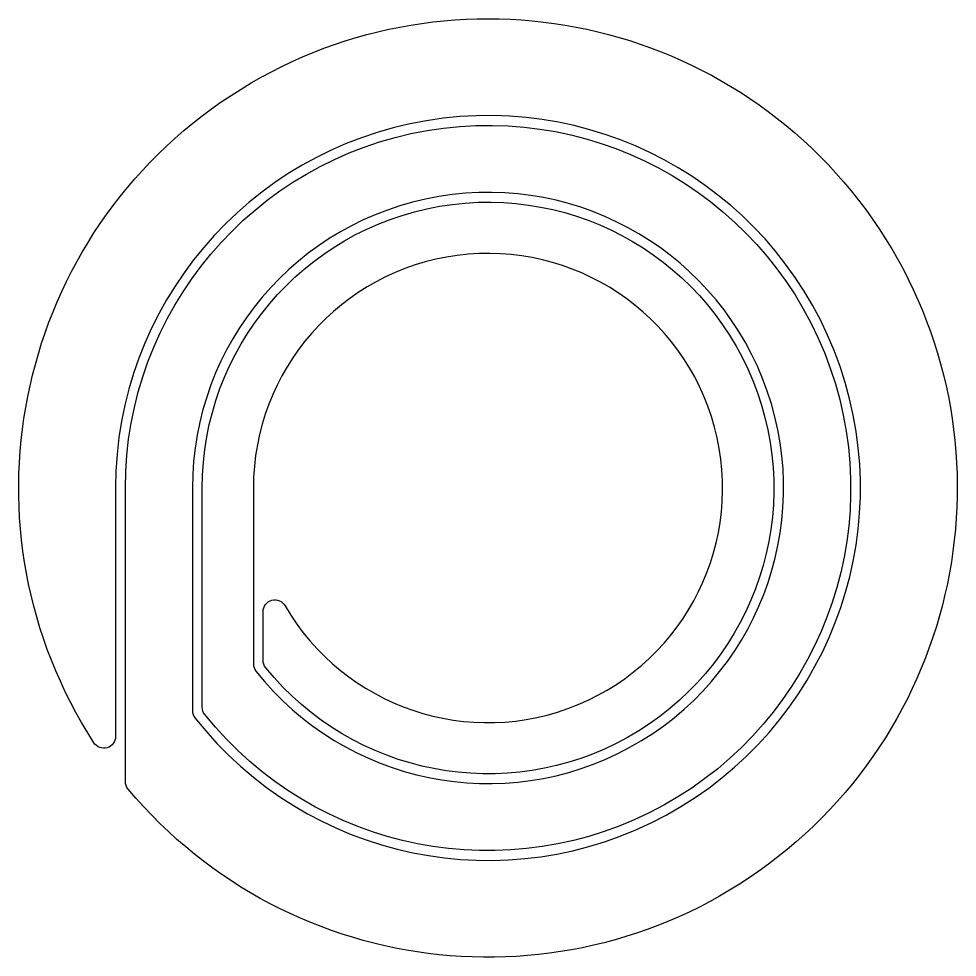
# Model space of a CAD drawing. Header units: metres. Extents: x 0.098 to 0.122, y 0.098 to 0.122.
import ezdxf

# ---------------------------------------------------------------- set-up
doc = ezdxf.new("R2010")
doc.units = ezdxf.units.M

msp = doc.modelspace()

# ---------------------------------------------------------------- linework, layer by layer
msp.add_lwpolyline([(0.104, 0.10550436633040083, 0.16852304248010408), (0.10406444744057906, 0.10531858422213891, 5.933906635456331), (0.10244047370063077, 0.11), (0.10244047370063075, 0.10430887096314698, 0.16776780293469123), (0.10250437635016792, 0.10412378168440715, 5.960619275616563), (0.1004755936881908, 0.11), (0.1004755936881908, 0.10364617905347628, -0.7474676389145637), (0.09992368583404185, 0.10348326056766799, -32.64354390772205), (0.10079548070583672, 0.10230085559536803, -0.17592608178601776), (0.1007255936881908, 0.10249333420548383), (0.1007255936881908, 0.11, -5.874544871801381), (0.10275615648601527, 0.1042085111084085, -0.1702259531287185), (0.10269047370063077, 0.10439584888605849), (0.10269047370063077, 0.11, -5.824751742421972), (0.10431674600676694, 0.1054032839146222, -0.17168113667691795), (0.10425, 0.10559194385907474), (0.10425, 0.1068396993813879, -0.7665769579397387), (0.10480952380952381, 0.10699018988703611, 7.5681344152974495), (0.104, 0.11)], format="xyb", close=True)

doc.saveas('drawing.dxf')
